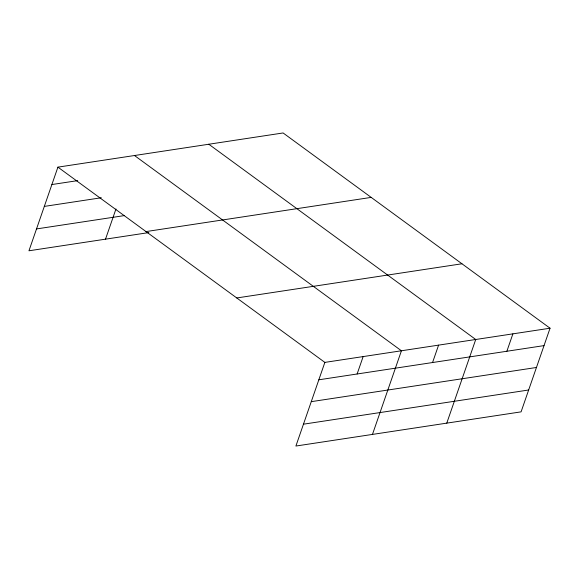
<?xml version="1.0" encoding="UTF-8"?>
<svg xmlns="http://www.w3.org/2000/svg" width="579" height="579" viewBox="0 0 579 579"><rect width="100%" height="100%" fill="white"/><g stroke="black" fill="none" stroke-linecap="round" stroke-linejoin="round"><path stroke-width="0.87" d="M550.05 328.213L324.862 362.396L295.898 446.04L521.086 411.857L550.05 328.213L283.102 132.96L57.914 167.143L28.95 250.787L148.861 232.584M105.516 239.163L115.974 208.961M357.12 373.991L363.149 356.584M372.463 434.416L401.428 350.773L134.48 155.519M432.556 362.534L438.585 345.135M446.771 423.14L475.735 339.497L208.787 144.236M506.871 351.258L512.893 333.851M51.886 184.542L77.709 180.626M44.315 206.406L101.296 197.757M36.52 228.929L124.586 215.562M146.009 231.578L371.197 197.396M236.768 297.961L461.955 263.778M318.841 379.802L544.021 345.612M311.27 401.66L536.458 367.477M303.468 424.183L528.656 390M57.914 167.143L324.862 362.396"/></g></svg>
